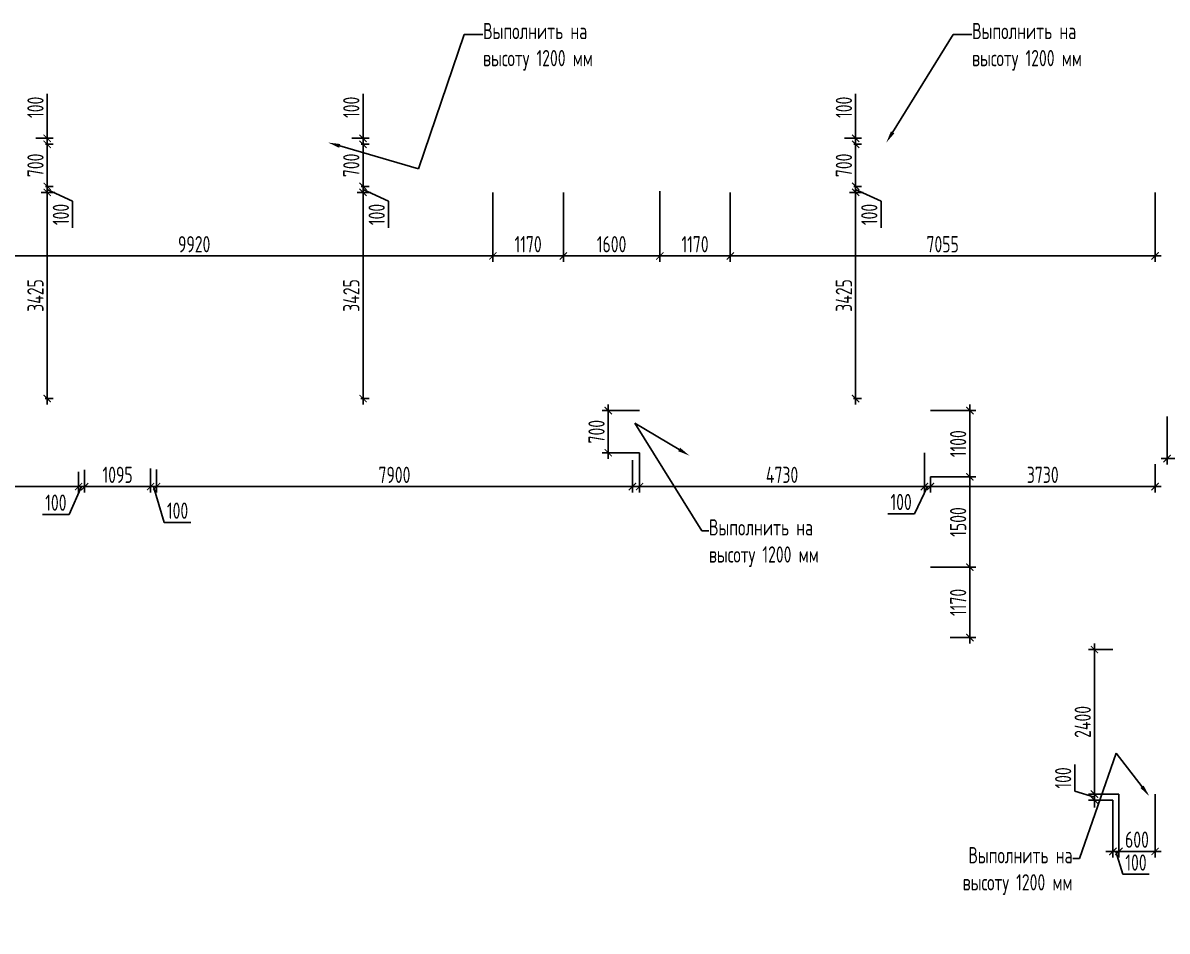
# Model space of a CAD drawing. Header units: millimetres. Extents: x -350007 to 535970, y -888 to 133718.
# Drawn here: x 362117 to 381120, y 66321 to 81405 of the extents above; entities that cross this region are included whole.
import ezdxf
from ezdxf import colors
from ezdxf.entities.mleader import LeaderData, LeaderLine
from ezdxf.math import Vec2, Vec3

# ---------------------------------------------------------------- set-up
doc = ezdxf.new("R2010")
doc.units = ezdxf.units.MM
doc.layers.add('АР_Размеры нов.', color=15, linetype='Continuous', lineweight=0)
doc.styles.add('ISOCPEUR', font='isocpeur.ttf', dxfattribs={"width": 0.7})
doc.styles.get("Standard").update_dxf_attribs({"font": 'arial.ttf'})
doc.dimstyles.new('R_100', dxfattribs={"dimtxt": 270, "dimasz": 120, "dimexe": 100, "dimexo": 0, "dimgap": 60, "dimtad": 1, "dimdec": 0, "dimrnd": 5, "dimzin": 0, "dimdsep": 46, "dimtxsty": 'ISOCPEUR', "dimblk": 'ARCHTICK', "dimcen": 0, "dimdle": 100, "dimclrd": 256, "dimclre": 256, "dimclrt": 256, "dimadec": 0, "dimazin": 0, "dimtfac": 2, "dimtdec": 0, "dimtofl": 0, "dimtmove": 1, "dimatfit": 3, "dimfxl": 1, "dimtvp": 3, "dimtolj": 1, "dimtzin": 0, "dimarcsym": 0})

# ---------------------------------------------------------------- blocks, each defined once
blk = doc.blocks.new('_ArchTick')
at = {"color": 0, "linetype": 'ByBlock', "const_width": 0.15}
blk.add_lwpolyline([(-0.5, -0.5), (0.5, 0.5)], dxfattribs=at)
blk = doc.blocks.new('*D2803')
at = {"layer": 'АР_Размеры нов.', "lineweight": -2, "ltscale": 100, "transparency": 16777216}
for p, q in [((382350, 75266), (382350, 74069)), ((381120, 74866), (381120, 74069)), ((381020, 74169), (382450, 74169))]:
    blk.add_line(p, q, dxfattribs=at)
at = {"layer": 'АР_Размеры нов.', "lineweight": -2, "ltscale": 100, "transparency": 16777216, "xscale": 120, "yscale": 120, "zscale": 120, "rotation": 180}
blk.add_blockref('_ArchTick', (381120, 74169), dxfattribs=at)
at = {"layer": 'АР_Размеры нов.', "lineweight": -2, "ltscale": 100, "transparency": 16777216, "xscale": 120, "yscale": 120, "zscale": 120}
blk.add_blockref('_ArchTick', (382350, 74169), dxfattribs=at)
at = {"layer": 'АР_Размеры нов.', "ltscale": 100, "transparency": 16777216, "insert": (381735, 74364), "char_height": 270, "attachment_point": 5, "style": 'ISOCPEUR'}
blk.add_mtext('\\A1;1230', dxfattribs=at)
blk = doc.blocks.new('*D7359')
at = {"layer": 'АР_Размеры нов.', "lineweight": -2, "transparency": 16777216}
for p, q in [((360002, 78590), (360002, 77434)), ((369923, 78590), (369923, 77434)), ((359902, 77534), (370023, 77534))]:
    blk.add_line(p, q, dxfattribs=at)
at = {"layer": 'АР_Размеры нов.', "lineweight": -2, "transparency": 16777216, "xscale": 120, "yscale": 120, "zscale": 120, "rotation": 180}
blk.add_blockref('_ArchTick', (360002, 77534), dxfattribs=at)
at = {"layer": 'АР_Размеры нов.', "lineweight": -2, "transparency": 16777216, "xscale": 120, "yscale": 120, "zscale": 120}
blk.add_blockref('_ArchTick', (369923, 77534), dxfattribs=at)
at = {"layer": 'АР_Размеры нов.', "transparency": 16777216, "insert": (364962, 77729), "char_height": 270, "attachment_point": 5, "style": 'ISOCPEUR'}
blk.add_mtext('\\A1;9920', dxfattribs=at)
blk = doc.blocks.new('*D7360')
at = {"layer": 'АР_Размеры нов.', "lineweight": -2, "transparency": 16777216}
for p, q in [((369923, 78590), (369923, 77434)), ((371093, 78590), (371093, 77434)), ((369823, 77534), (371193, 77534))]:
    blk.add_line(p, q, dxfattribs=at)
at = {"layer": 'АР_Размеры нов.', "lineweight": -2, "transparency": 16777216, "xscale": 120, "yscale": 120, "zscale": 120, "rotation": 180}
blk.add_blockref('_ArchTick', (369923, 77534), dxfattribs=at)
at = {"layer": 'АР_Размеры нов.', "lineweight": -2, "transparency": 16777216, "xscale": 120, "yscale": 120, "zscale": 120}
blk.add_blockref('_ArchTick', (371093, 77534), dxfattribs=at)
at = {"layer": 'АР_Размеры нов.', "transparency": 16777216, "insert": (370508, 77729), "char_height": 270, "attachment_point": 5, "style": 'ISOCPEUR'}
blk.add_mtext('\\A1;1170', dxfattribs=at)
blk = doc.blocks.new('*D7361')
at = {"layer": 'АР_Размеры нов.', "lineweight": -2, "transparency": 16777216}
for p, q in [((371093, 78590), (371093, 77434)), ((372695, 78610), (372695, 77434)), ((370993, 77534), (372795, 77534))]:
    blk.add_line(p, q, dxfattribs=at)
at = {"layer": 'АР_Размеры нов.', "lineweight": -2, "transparency": 16777216, "xscale": 120, "yscale": 120, "zscale": 120, "rotation": 180}
blk.add_blockref('_ArchTick', (371093, 77534), dxfattribs=at)
at = {"layer": 'АР_Размеры нов.', "lineweight": -2, "transparency": 16777216, "xscale": 120, "yscale": 120, "zscale": 120}
blk.add_blockref('_ArchTick', (372695, 77534), dxfattribs=at)
at = {"layer": 'АР_Размеры нов.', "transparency": 16777216, "insert": (371894, 77729), "char_height": 270, "attachment_point": 5, "style": 'ISOCPEUR'}
blk.add_mtext('\\A1;1600', dxfattribs=at)
blk = doc.blocks.new('*D7362')
at = {"layer": 'АР_Размеры нов.', "lineweight": -2, "transparency": 16777216}
for p, q in [((372695, 78610), (372695, 77434)), ((373865, 78590), (373865, 77434)), ((372595, 77534), (373965, 77534))]:
    blk.add_line(p, q, dxfattribs=at)
at = {"layer": 'АР_Размеры нов.', "lineweight": -2, "transparency": 16777216, "xscale": 120, "yscale": 120, "zscale": 120, "rotation": 180}
blk.add_blockref('_ArchTick', (372695, 77534), dxfattribs=at)
at = {"layer": 'АР_Размеры нов.', "lineweight": -2, "transparency": 16777216, "xscale": 120, "yscale": 120, "zscale": 120}
blk.add_blockref('_ArchTick', (373865, 77534), dxfattribs=at)
at = {"layer": 'АР_Размеры нов.', "transparency": 16777216, "insert": (373280, 77729), "char_height": 270, "attachment_point": 5, "style": 'ISOCPEUR'}
blk.add_mtext('\\A1;1170', dxfattribs=at)
blk = doc.blocks.new('*D7363')
at = {"layer": 'АР_Размеры нов.', "lineweight": -2, "transparency": 16777216}
for p, q in [((373865, 78590), (373865, 77434)), ((380920, 78590), (380920, 77434)), ((373765, 77534), (381020, 77534))]:
    blk.add_line(p, q, dxfattribs=at)
at = {"layer": 'АР_Размеры нов.', "lineweight": -2, "transparency": 16777216, "xscale": 120, "yscale": 120, "zscale": 120, "rotation": 180}
blk.add_blockref('_ArchTick', (373865, 77534), dxfattribs=at)
at = {"layer": 'АР_Размеры нов.', "lineweight": -2, "transparency": 16777216, "xscale": 120, "yscale": 120, "zscale": 120}
blk.add_blockref('_ArchTick', (380920, 77534), dxfattribs=at)
at = {"layer": 'АР_Размеры нов.', "transparency": 16777216, "insert": (377392, 77729), "char_height": 270, "attachment_point": 5, "style": 'ISOCPEUR'}
blk.add_mtext('\\A1;7055', dxfattribs=at)
blk = doc.blocks.new('*D9180')
at = {"layer": 'АР_Размеры нов.', "lineweight": -2, "transparency": 16777216}
for p, q in [((372360, 74264), (372360, 73604)), ((377090, 74265), (377090, 73604)), ((377190, 73704), (372260, 73704))]:
    blk.add_line(p, q, dxfattribs=at)
at = {"layer": 'АР_Размеры нов.', "lineweight": -2, "transparency": 16777216, "xscale": 120, "yscale": 120, "zscale": 120, "rotation": 180}
blk.add_blockref('_ArchTick', (372360, 73704), dxfattribs=at)
at = {"layer": 'АР_Размеры нов.', "lineweight": -2, "transparency": 16777216, "xscale": 120, "yscale": 120, "zscale": 120}
blk.add_blockref('_ArchTick', (377090, 73704), dxfattribs=at)
at = {"layer": 'АР_Размеры нов.', "transparency": 16777216, "insert": (374725, 73899), "char_height": 270, "attachment_point": 5, "style": 'ISOCPEUR'}
blk.add_mtext('\\A1;4730', dxfattribs=at)
blk = doc.blocks.new('*D9182')
at = {"layer": 'АР_Размеры нов.', "lineweight": -2, "transparency": 16777216}
for p, q in [((371839, 75066), (371839, 74166)), ((372360, 74966), (371739, 74966)), ((372360, 74266), (371739, 74266))]:
    blk.add_line(p, q, dxfattribs=at)
at = {"layer": 'АР_Размеры нов.', "lineweight": -2, "transparency": 16777216, "xscale": 120, "yscale": 120, "zscale": 120}
for p, rotation in [((371839, 74966), 90), ((371839, 74266), 270)]:
    blk.add_blockref('_ArchTick', p, dxfattribs=dict(at, rotation=rotation))
at = {"layer": 'АР_Размеры нов.', "transparency": 16777216, "insert": (371644, 74616), "char_height": 270, "attachment_point": 5, "rotation": 90, "style": 'ISOCPEUR'}
blk.add_mtext('\\A1;700', dxfattribs=at)
blk = doc.blocks.new('*D9190')
at = {"layer": 'АР_Размеры нов.', "lineweight": -2, "transparency": 16777216}
for p, q in [((355110, 74164), (355110, 73604)), ((363043, 73950), (363043, 73604)), ((355010, 73704), (363143, 73704))]:
    blk.add_line(p, q, dxfattribs=at)
at = {"layer": 'АР_Размеры нов.', "lineweight": -2, "transparency": 16777216, "xscale": 120, "yscale": 120, "zscale": 120, "rotation": 180}
blk.add_blockref('_ArchTick', (355110, 73704), dxfattribs=at)
at = {"layer": 'АР_Размеры нов.', "lineweight": -2, "transparency": 16777216, "xscale": 120, "yscale": 120, "zscale": 120}
blk.add_blockref('_ArchTick', (363043, 73704), dxfattribs=at)
at = {"layer": 'АР_Размеры нов.', "transparency": 16777216, "insert": (359076, 73899), "char_height": 270, "attachment_point": 5, "style": 'ISOCPEUR'}
blk.add_mtext('\\A1;7935', dxfattribs=at)
blk = doc.blocks.new('*D9191')
at = {"layer": 'АР_Размеры нов.', "lineweight": -2, "transparency": 16777216}
for p, q in [((363043, 73950), (363043, 73604)), ((363143, 73980), (363143, 73604)), ((363093, 73704), (362886, 73242)), ((363043, 73704), (362923, 73704)), ((363043, 73704), (363143, 73704)), ((363143, 73704), (363263, 73704)), ((362886, 73242), (362444, 73242))]:
    blk.add_line(p, q, dxfattribs=at)
at = {"layer": 'АР_Размеры нов.', "lineweight": -2, "transparency": 16777216, "xscale": 120, "yscale": 120, "zscale": 120}
blk.add_blockref('_ArchTick', (363043, 73704), dxfattribs=at)
at = {"layer": 'АР_Размеры нов.', "lineweight": -2, "transparency": 16777216, "xscale": 120, "yscale": 120, "zscale": 120, "rotation": 180}
blk.add_blockref('_ArchTick', (363143, 73704), dxfattribs=at)
at = {"layer": 'АР_Размеры нов.', "transparency": 16777216, "insert": (362665, 73437), "char_height": 270, "attachment_point": 5, "style": 'ISOCPEUR'}
blk.add_mtext('\\A1;100', dxfattribs=at)
blk = doc.blocks.new('*D9192')
at = {"layer": 'АР_Размеры нов.', "lineweight": -2, "transparency": 16777216}
for p, q in [((363143, 73980), (363143, 73604)), ((364237, 74007), (364237, 73604)), ((363043, 73704), (364337, 73704))]:
    blk.add_line(p, q, dxfattribs=at)
at = {"layer": 'АР_Размеры нов.', "lineweight": -2, "transparency": 16777216, "xscale": 120, "yscale": 120, "zscale": 120, "rotation": 180}
blk.add_blockref('_ArchTick', (363143, 73704), dxfattribs=at)
at = {"layer": 'АР_Размеры нов.', "lineweight": -2, "transparency": 16777216, "xscale": 120, "yscale": 120, "zscale": 120}
blk.add_blockref('_ArchTick', (364237, 73704), dxfattribs=at)
at = {"layer": 'АР_Размеры нов.', "transparency": 16777216, "insert": (363690, 73899), "char_height": 270, "attachment_point": 5, "style": 'ISOCPEUR'}
blk.add_mtext('\\A1;1095', dxfattribs=at)
blk = doc.blocks.new('*D9193')
at = {"layer": 'АР_Размеры нов.', "lineweight": -2, "transparency": 16777216}
for p, q in [((364237, 74007), (364237, 73604)), ((364337, 73988), (364337, 73604)), ((364237, 73704), (364117, 73704)), ((364237, 73704), (364337, 73704)), ((364287, 73704), (364466, 73109)), ((364337, 73704), (364457, 73704)), ((364466, 73109), (364907, 73109))]:
    blk.add_line(p, q, dxfattribs=at)
at = {"layer": 'АР_Размеры нов.', "lineweight": -2, "transparency": 16777216, "xscale": 120, "yscale": 120, "zscale": 120}
blk.add_blockref('_ArchTick', (364237, 73704), dxfattribs=at)
at = {"layer": 'АР_Размеры нов.', "lineweight": -2, "transparency": 16777216, "xscale": 120, "yscale": 120, "zscale": 120, "rotation": 180}
blk.add_blockref('_ArchTick', (364337, 73704), dxfattribs=at)
at = {"layer": 'АР_Размеры нов.', "transparency": 16777216, "insert": (364686, 73304), "char_height": 270, "attachment_point": 5, "style": 'ISOCPEUR'}
blk.add_mtext('\\A1;100', dxfattribs=at)
blk = doc.blocks.new('*D9194')
at = {"layer": 'АР_Размеры нов.', "lineweight": -2, "transparency": 16777216}
for p, q in [((372240, 74144), (372240, 73604)), ((364337, 73988), (364337, 73604)), ((364237, 73704), (372340, 73704))]:
    blk.add_line(p, q, dxfattribs=at)
at = {"layer": 'АР_Размеры нов.', "lineweight": -2, "transparency": 16777216, "xscale": 120, "yscale": 120, "zscale": 120, "rotation": 180}
blk.add_blockref('_ArchTick', (364337, 73704), dxfattribs=at)
at = {"layer": 'АР_Размеры нов.', "lineweight": -2, "transparency": 16777216, "xscale": 120, "yscale": 120, "zscale": 120}
blk.add_blockref('_ArchTick', (372240, 73704), dxfattribs=at)
at = {"layer": 'АР_Размеры нов.', "transparency": 16777216, "insert": (368288, 73899), "char_height": 270, "attachment_point": 5, "style": 'ISOCPEUR'}
blk.add_mtext('\\A1;7900', dxfattribs=at)
blk = doc.blocks.new('*D9195')
at = {"layer": 'АР_Размеры нов.', "lineweight": -2, "transparency": 16777216}
for p, q in [((377090, 74265), (377090, 73604)), ((377190, 73866), (377190, 73604)), ((377140, 73704), (376923, 73253)), ((377090, 73704), (376970, 73704)), ((377090, 73704), (377190, 73704)), ((377190, 73704), (377310, 73704)), ((376923, 73253), (376482, 73253))]:
    blk.add_line(p, q, dxfattribs=at)
at = {"layer": 'АР_Размеры нов.', "lineweight": -2, "transparency": 16777216, "xscale": 120, "yscale": 120, "zscale": 120}
blk.add_blockref('_ArchTick', (377090, 73704), dxfattribs=at)
at = {"layer": 'АР_Размеры нов.', "lineweight": -2, "transparency": 16777216, "xscale": 120, "yscale": 120, "zscale": 120, "rotation": 180}
blk.add_blockref('_ArchTick', (377190, 73704), dxfattribs=at)
at = {"layer": 'АР_Размеры нов.', "transparency": 16777216, "insert": (376702, 73448), "char_height": 270, "attachment_point": 5, "style": 'ISOCPEUR'}
blk.add_mtext('\\A1;100', dxfattribs=at)
blk = doc.blocks.new('*D9196')
at = {"layer": 'АР_Размеры нов.', "lineweight": -2, "transparency": 16777216}
for p, q in [((380920, 74076), (380920, 73604)), ((377190, 73866), (377190, 73604)), ((377090, 73704), (381020, 73704))]:
    blk.add_line(p, q, dxfattribs=at)
at = {"layer": 'АР_Размеры нов.', "lineweight": -2, "transparency": 16777216, "xscale": 120, "yscale": 120, "zscale": 120, "rotation": 180}
blk.add_blockref('_ArchTick', (377190, 73704), dxfattribs=at)
at = {"layer": 'АР_Размеры нов.', "lineweight": -2, "transparency": 16777216, "xscale": 120, "yscale": 120, "zscale": 120}
blk.add_blockref('_ArchTick', (380920, 73704), dxfattribs=at)
at = {"layer": 'АР_Размеры нов.', "transparency": 16777216, "insert": (379055, 73899), "char_height": 270, "attachment_point": 5, "style": 'ISOCPEUR'}
blk.add_mtext('\\A1;3730', dxfattribs=at)
blk = doc.blocks.new('*D9197')
at = {"layer": 'АР_Размеры нов.', "lineweight": -2, "transparency": 16777216}
for p, q in [((377844, 75066), (377844, 73766)), ((377190, 74966), (377944, 74966)), ((377190, 73866), (377944, 73866))]:
    blk.add_line(p, q, dxfattribs=at)
at = {"layer": 'АР_Размеры нов.', "lineweight": -2, "transparency": 16777216, "xscale": 120, "yscale": 120, "zscale": 120}
for p, rotation in [((377844, 74966), 90), ((377844, 73866), 270)]:
    blk.add_blockref('_ArchTick', p, dxfattribs=dict(at, rotation=rotation))
at = {"layer": 'АР_Размеры нов.', "transparency": 16777216, "insert": (377649, 74416), "char_height": 270, "attachment_point": 5, "rotation": 90, "style": 'ISOCPEUR'}
blk.add_mtext('\\A1;1100', dxfattribs=at)
blk = doc.blocks.new('*D9198')
at = {"layer": 'АР_Размеры нов.', "lineweight": -2, "transparency": 16777216}
for p, q in [((377844, 73966), (377844, 72266)), ((377190, 73866), (377944, 73866)), ((377190, 72366), (377944, 72366))]:
    blk.add_line(p, q, dxfattribs=at)
at = {"layer": 'АР_Размеры нов.', "lineweight": -2, "transparency": 16777216, "xscale": 120, "yscale": 120, "zscale": 120}
for p, rotation in [((377844, 73866), 90), ((377844, 72366), 270)]:
    blk.add_blockref('_ArchTick', p, dxfattribs=dict(at, rotation=rotation))
at = {"layer": 'АР_Размеры нов.', "transparency": 16777216, "insert": (377649, 73116), "char_height": 270, "attachment_point": 5, "rotation": 90, "style": 'ISOCPEUR'}
blk.add_mtext('\\A1;1500', dxfattribs=at)
blk = doc.blocks.new('*D9199')
at = {"layer": 'АР_Размеры нов.', "lineweight": -2, "transparency": 16777216}
for p, q in [((377844, 72466), (377844, 71096)), ((377190, 72366), (377944, 72366)), ((377516, 71196), (377944, 71196))]:
    blk.add_line(p, q, dxfattribs=at)
at = {"layer": 'АР_Размеры нов.', "lineweight": -2, "transparency": 16777216, "xscale": 120, "yscale": 120, "zscale": 120}
for p, rotation in [((377844, 72366), 90), ((377844, 71196), 270)]:
    blk.add_blockref('_ArchTick', p, dxfattribs=dict(at, rotation=rotation))
at = {"layer": 'АР_Размеры нов.', "transparency": 16777216, "insert": (377649, 71781), "char_height": 270, "attachment_point": 5, "rotation": 90, "style": 'ISOCPEUR'}
blk.add_mtext('\\A1;1170', dxfattribs=at)
blk = doc.blocks.new('*D11017')
at = {"layer": 'АР_Размеры нов.', "lineweight": -2, "transparency": 16777216}
for p, q in [((379913, 71096), (379913, 68497)), ((380220, 70996), (379813, 70996)), ((380320, 68597), (379813, 68597))]:
    blk.add_line(p, q, dxfattribs=at)
at = {"layer": 'АР_Размеры нов.', "lineweight": -2, "transparency": 16777216, "xscale": 120, "yscale": 120, "zscale": 120}
for p, rotation in [((379913, 70996), 90), ((379913, 68597), 270)]:
    blk.add_blockref('_ArchTick', p, dxfattribs=dict(at, rotation=rotation))
at = {"layer": 'АР_Размеры нов.', "transparency": 16777216, "insert": (379718, 69796), "char_height": 270, "attachment_point": 5, "rotation": 90, "style": 'ISOCPEUR'}
blk.add_mtext('\\A1;2400', dxfattribs=at)
blk = doc.blocks.new('*D14652')
at = {"layer": 'АР_Размеры нов.', "lineweight": -2, "transparency": 16777216}
for p, q in [((379588, 68644), (379588, 69086)), ((379913, 68547), (379588, 68644)), ((379913, 68597), (379913, 68717)), ((380320, 68597), (379813, 68597)), ((380220, 68497), (379813, 68497)), ((379913, 68597), (379913, 68497)), ((379913, 68497), (379913, 68377))]:
    blk.add_line(p, q, dxfattribs=at)
at = {"layer": 'АР_Размеры нов.', "lineweight": -2, "transparency": 16777216, "xscale": 120, "yscale": 120, "zscale": 120}
for p, rotation in [((379913, 68597), 270), ((379913, 68497), 90)]:
    blk.add_blockref('_ArchTick', p, dxfattribs=dict(at, rotation=rotation))
at = {"layer": 'АР_Размеры нов.', "transparency": 16777216, "insert": (379393, 68865), "char_height": 270, "attachment_point": 5, "rotation": 90, "style": 'ISOCPEUR'}
blk.add_mtext('\\A1;100', dxfattribs=at)
blk = doc.blocks.new('*D14653')
at = {"layer": 'АР_Размеры нов.', "lineweight": -2, "transparency": 16777216}
for p, q in [((380319, 68597), (380319, 67545)), ((380920, 68597), (380920, 67545)), ((381020, 67645), (380219, 67645))]:
    blk.add_line(p, q, dxfattribs=at)
at = {"layer": 'АР_Размеры нов.', "lineweight": -2, "transparency": 16777216, "xscale": 120, "yscale": 120, "zscale": 120, "rotation": 180}
blk.add_blockref('_ArchTick', (380319, 67645), dxfattribs=at)
at = {"layer": 'АР_Размеры нов.', "lineweight": -2, "transparency": 16777216, "xscale": 120, "yscale": 120, "zscale": 120}
blk.add_blockref('_ArchTick', (380920, 67645), dxfattribs=at)
at = {"layer": 'АР_Размеры нов.', "transparency": 16777216, "insert": (380619, 67840), "char_height": 270, "attachment_point": 5, "style": 'ISOCPEUR'}
blk.add_mtext('\\A1;600', dxfattribs=at)
blk = doc.blocks.new('*D14654')
at = {"layer": 'АР_Размеры нов.', "lineweight": -2, "transparency": 16777216}
for p, q in [((380220, 68497), (380220, 67545)), ((380319, 68597), (380319, 67545)), ((380220, 67645), (380100, 67645)), ((380319, 67645), (380220, 67645)), ((380269, 67645), (380383, 67265)), ((380319, 67645), (380439, 67645)), ((380383, 67265), (380824, 67265))]:
    blk.add_line(p, q, dxfattribs=at)
at = {"layer": 'АР_Размеры нов.', "lineweight": -2, "transparency": 16777216, "xscale": 120, "yscale": 120, "zscale": 120}
blk.add_blockref('_ArchTick', (380220, 67645), dxfattribs=at)
at = {"layer": 'АР_Размеры нов.', "lineweight": -2, "transparency": 16777216, "xscale": 120, "yscale": 120, "zscale": 120, "rotation": 180}
blk.add_blockref('_ArchTick', (380319, 67645), dxfattribs=at)
at = {"layer": 'АР_Размеры нов.', "transparency": 16777216, "insert": (380603, 67460), "char_height": 270, "attachment_point": 5, "style": 'ISOCPEUR'}
blk.add_mtext('\\A1;100', dxfattribs=at)
blk = doc.blocks.new('*D14657')
at = {"layer": 'АР_Размеры нов.', "lineweight": -2, "transparency": 16777216}
for p, q in [((362521, 78590), (362521, 79488)), ((362492, 79388), (362621, 79388)), ((362492, 78690), (362621, 78690))]:
    blk.add_line(p, q, dxfattribs=at)
at = {"layer": 'АР_Размеры нов.', "lineweight": -2, "transparency": 16777216, "xscale": 120, "yscale": 120, "zscale": 120}
for p, rotation in [((362521, 79388), 90), ((362521, 78690), 270)]:
    blk.add_blockref('_ArchTick', p, dxfattribs=dict(at, rotation=rotation))
at = {"layer": 'АР_Размеры нов.', "transparency": 16777216, "insert": (362326, 79039), "char_height": 270, "attachment_point": 5, "rotation": 90, "style": 'ISOCPEUR'}
blk.add_mtext('\\A1;700', dxfattribs=at)
blk = doc.blocks.new('*D14658')
at = {"layer": 'АР_Размеры нов.', "lineweight": -2, "transparency": 16777216}
for p, q in [((362521, 80224), (362521, 79488)), ((362334, 79488), (362621, 79488)), ((362521, 79488), (362521, 79608)), ((362521, 79388), (362521, 79488)), ((362492, 79388), (362621, 79388)), ((362521, 79388), (362521, 79268))]:
    blk.add_line(p, q, dxfattribs=at)
at = {"layer": 'АР_Размеры нов.', "lineweight": -2, "transparency": 16777216, "xscale": 120, "yscale": 120, "zscale": 120}
for p, rotation in [((362521, 79488), 270), ((362521, 79388), 90)]:
    blk.add_blockref('_ArchTick', p, dxfattribs=dict(at, rotation=rotation))
at = {"layer": 'АР_Размеры нов.', "transparency": 16777216, "insert": (362326, 80003), "char_height": 270, "attachment_point": 5, "rotation": 90, "style": 'ISOCPEUR'}
blk.add_mtext('\\A1;100', dxfattribs=at)
blk = doc.blocks.new('*D14659')
at = {"layer": 'АР_Размеры нов.', "lineweight": -2, "transparency": 16777216}
for p, q in [((362492, 78690), (362621, 78690)), ((362521, 78690), (362521, 78810)), ((362521, 78690), (362521, 78590)), ((362646, 78590), (362421, 78590)), ((362521, 78640), (362943, 78443)), ((362521, 78590), (362521, 78470)), ((362943, 78443), (362943, 78002))]:
    blk.add_line(p, q, dxfattribs=at)
at = {"layer": 'АР_Размеры нов.', "lineweight": -2, "transparency": 16777216, "xscale": 120, "yscale": 120, "zscale": 120}
for p, rotation in [((362521, 78690), 270), ((362521, 78590), 90)]:
    blk.add_blockref('_ArchTick', p, dxfattribs=dict(at, rotation=rotation))
at = {"layer": 'АР_Размеры нов.', "transparency": 16777216, "insert": (362748, 78223), "char_height": 270, "attachment_point": 5, "rotation": 90, "style": 'ISOCPEUR'}
blk.add_mtext('\\A1;100', dxfattribs=at)
blk = doc.blocks.new('*D14656')
at = {"layer": 'АР_Размеры нов.', "lineweight": -2, "transparency": 16777216}
for p, q in [((362521, 78690), (362521, 75066)), ((362646, 78590), (362421, 78590)), ((362487, 75166), (362621, 75166))]:
    blk.add_line(p, q, dxfattribs=at)
at = {"layer": 'АР_Размеры нов.', "lineweight": -2, "transparency": 16777216, "xscale": 120, "yscale": 120, "zscale": 120}
for p, rotation in [((362521, 78590), 90), ((362521, 75166), 270)]:
    blk.add_blockref('_ArchTick', p, dxfattribs=dict(at, rotation=rotation))
at = {"layer": 'АР_Размеры нов.', "transparency": 16777216, "insert": (362326, 76878), "char_height": 270, "attachment_point": 5, "rotation": 90, "style": 'ISOCPEUR'}
blk.add_mtext('\\A1;3425', dxfattribs=at)
blk = doc.blocks.new('*D14661')
at = {"layer": 'АР_Размеры нов.', "lineweight": -2, "transparency": 16777216}
for p, q in [((367766, 78590), (367766, 79488)), ((367737, 79388), (367866, 79388)), ((367737, 78690), (367866, 78690))]:
    blk.add_line(p, q, dxfattribs=at)
at = {"layer": 'АР_Размеры нов.', "lineweight": -2, "transparency": 16777216, "xscale": 120, "yscale": 120, "zscale": 120}
for p, rotation in [((367766, 79388), 90), ((367766, 78690), 270)]:
    blk.add_blockref('_ArchTick', p, dxfattribs=dict(at, rotation=rotation))
at = {"layer": 'АР_Размеры нов.', "transparency": 16777216, "insert": (367571, 79039), "char_height": 270, "attachment_point": 5, "rotation": 90, "style": 'ISOCPEUR'}
blk.add_mtext('\\A1;700', dxfattribs=at)
blk = doc.blocks.new('*D14662')
at = {"layer": 'АР_Размеры нов.', "lineweight": -2, "transparency": 16777216}
for p, q in [((367766, 80224), (367766, 79488)), ((367579, 79488), (367866, 79488)), ((367766, 79488), (367766, 79608)), ((367766, 79388), (367766, 79488)), ((367737, 79388), (367866, 79388)), ((367766, 79388), (367766, 79268))]:
    blk.add_line(p, q, dxfattribs=at)
at = {"layer": 'АР_Размеры нов.', "lineweight": -2, "transparency": 16777216, "xscale": 120, "yscale": 120, "zscale": 120}
for p, rotation in [((367766, 79488), 270), ((367766, 79388), 90)]:
    blk.add_blockref('_ArchTick', p, dxfattribs=dict(at, rotation=rotation))
at = {"layer": 'АР_Размеры нов.', "transparency": 16777216, "insert": (367571, 80003), "char_height": 270, "attachment_point": 5, "rotation": 90, "style": 'ISOCPEUR'}
blk.add_mtext('\\A1;100', dxfattribs=at)
blk = doc.blocks.new('*D14663')
at = {"layer": 'АР_Размеры нов.', "lineweight": -2, "transparency": 16777216}
for p, q in [((367737, 78690), (367866, 78690)), ((367766, 78690), (367766, 78810)), ((367766, 78690), (367766, 78590)), ((367890, 78590), (367666, 78590)), ((367766, 78640), (368188, 78443)), ((367766, 78590), (367766, 78470)), ((368188, 78443), (368188, 78002))]:
    blk.add_line(p, q, dxfattribs=at)
at = {"layer": 'АР_Размеры нов.', "lineweight": -2, "transparency": 16777216, "xscale": 120, "yscale": 120, "zscale": 120}
for p, rotation in [((367766, 78690), 270), ((367766, 78590), 90)]:
    blk.add_blockref('_ArchTick', p, dxfattribs=dict(at, rotation=rotation))
at = {"layer": 'АР_Размеры нов.', "transparency": 16777216, "insert": (367993, 78223), "char_height": 270, "attachment_point": 5, "rotation": 90, "style": 'ISOCPEUR'}
blk.add_mtext('\\A1;100', dxfattribs=at)
blk = doc.blocks.new('*D14660')
at = {"layer": 'АР_Размеры нов.', "lineweight": -2, "transparency": 16777216}
for p, q in [((367766, 78690), (367766, 75066)), ((367890, 78590), (367666, 78590)), ((367731, 75166), (367866, 75166))]:
    blk.add_line(p, q, dxfattribs=at)
at = {"layer": 'АР_Размеры нов.', "lineweight": -2, "transparency": 16777216, "xscale": 120, "yscale": 120, "zscale": 120}
for p, rotation in [((367766, 78590), 90), ((367766, 75166), 270)]:
    blk.add_blockref('_ArchTick', p, dxfattribs=dict(at, rotation=rotation))
at = {"layer": 'АР_Размеры нов.', "transparency": 16777216, "insert": (367571, 76878), "char_height": 270, "attachment_point": 5, "rotation": 90, "style": 'ISOCPEUR'}
blk.add_mtext('\\A1;3425', dxfattribs=at)
blk = doc.blocks.new('*D14665')
at = {"layer": 'АР_Размеры нов.', "lineweight": -2, "transparency": 16777216}
for p, q in [((375947, 78590), (375947, 79488)), ((375918, 79388), (376047, 79388)), ((375918, 78690), (376047, 78690))]:
    blk.add_line(p, q, dxfattribs=at)
at = {"layer": 'АР_Размеры нов.', "lineweight": -2, "transparency": 16777216, "xscale": 120, "yscale": 120, "zscale": 120}
for p, rotation in [((375947, 79388), 90), ((375947, 78690), 270)]:
    blk.add_blockref('_ArchTick', p, dxfattribs=dict(at, rotation=rotation))
at = {"layer": 'АР_Размеры нов.', "transparency": 16777216, "insert": (375752, 79039), "char_height": 270, "attachment_point": 5, "rotation": 90, "style": 'ISOCPEUR'}
blk.add_mtext('\\A1;700', dxfattribs=at)
blk = doc.blocks.new('*D14666')
at = {"layer": 'АР_Размеры нов.', "lineweight": -2, "transparency": 16777216}
for p, q in [((375947, 80224), (375947, 79488)), ((375760, 79488), (376047, 79488)), ((375947, 79488), (375947, 79608)), ((375947, 79388), (375947, 79488)), ((375918, 79388), (376047, 79388)), ((375947, 79388), (375947, 79268))]:
    blk.add_line(p, q, dxfattribs=at)
at = {"layer": 'АР_Размеры нов.', "lineweight": -2, "transparency": 16777216, "xscale": 120, "yscale": 120, "zscale": 120}
for p, rotation in [((375947, 79488), 270), ((375947, 79388), 90)]:
    blk.add_blockref('_ArchTick', p, dxfattribs=dict(at, rotation=rotation))
at = {"layer": 'АР_Размеры нов.', "transparency": 16777216, "insert": (375752, 80003), "char_height": 270, "attachment_point": 5, "rotation": 90, "style": 'ISOCPEUR'}
blk.add_mtext('\\A1;100', dxfattribs=at)
blk = doc.blocks.new('*D14667')
at = {"layer": 'АР_Размеры нов.', "lineweight": -2, "transparency": 16777216}
for p, q in [((375918, 78690), (376047, 78690)), ((375947, 78690), (375947, 78810)), ((375947, 78690), (375947, 78590)), ((376072, 78590), (375847, 78590)), ((375947, 78640), (376369, 78443)), ((375947, 78590), (375947, 78470)), ((376369, 78443), (376369, 78002))]:
    blk.add_line(p, q, dxfattribs=at)
at = {"layer": 'АР_Размеры нов.', "lineweight": -2, "transparency": 16777216, "xscale": 120, "yscale": 120, "zscale": 120}
for p, rotation in [((375947, 78690), 270), ((375947, 78590), 90)]:
    blk.add_blockref('_ArchTick', p, dxfattribs=dict(at, rotation=rotation))
at = {"layer": 'АР_Размеры нов.', "transparency": 16777216, "insert": (376174, 78223), "char_height": 270, "attachment_point": 5, "rotation": 90, "style": 'ISOCPEUR'}
blk.add_mtext('\\A1;100', dxfattribs=at)
blk = doc.blocks.new('*D14664')
at = {"layer": 'АР_Размеры нов.', "lineweight": -2, "transparency": 16777216}
for p, q in [((375947, 78690), (375947, 75066)), ((376072, 78590), (375847, 78590)), ((375912, 75166), (376047, 75166))]:
    blk.add_line(p, q, dxfattribs=at)
at = {"layer": 'АР_Размеры нов.', "lineweight": -2, "transparency": 16777216, "xscale": 120, "yscale": 120, "zscale": 120}
for p, rotation in [((375947, 78590), 90), ((375947, 75166), 270)]:
    blk.add_blockref('_ArchTick', p, dxfattribs=dict(at, rotation=rotation))
at = {"layer": 'АР_Размеры нов.', "transparency": 16777216, "insert": (375752, 76878), "char_height": 270, "attachment_point": 5, "rotation": 90, "style": 'ISOCPEUR'}
blk.add_mtext('\\A1;3425', dxfattribs=at)

msp = doc.modelspace()

# ---------------------------------------------------------------- dimensions: what is measured, and where the dimension line sits
at = {"layer": 'АР_Размеры нов.'}
for base, p1, p2, picture, middle in [((362521.5, 79488.5), (362492.4, 79388.5), (362334.4, 79488.5), '*D14658', (362537.8, 80002.9)), ((367766.2, 79488.5), (367737.1, 79388.5), (367579, 79488.5), '*D14662', (367782.4, 80002.9)), ((375947.3, 79488.5), (375918.2, 79388.5), (375760.2, 79488.5), '*D14666', (375963.6, 80002.9)), ((362521.5, 78590.3), (362492.4, 78690.3), (362645.7, 78590.3), '*D14659', (362943.4, 78383.4)), ((367766.2, 78590.3), (367737.1, 78690.3), (367890.4, 78590.3), '*D14663', (368188.1, 78383.4)), ((375947.3, 78590.3), (375918.2, 78690.3), (376071.5, 78590.3), '*D14667', (376369.3, 78383.4))]:
    dim = msp.add_linear_dim(base=base, p1=p1, p2=p2, angle=90, dimstyle='R_100', override={"dimpost": '\\X'}, dxfattribs=at)
    dim.commit()
    dim.dimension.update_dxf_attribs({"geometry": picture, "text_midpoint": middle, "dimtype": 160})
for base, p1, p2, picture, middle in [((362521.5, 79388.5), (362492.4, 78690.3), (362492.4, 79388.5), '*D14657', (362326.5, 79039.4)), ((367766.2, 79388.5), (367737.1, 78690.3), (367737.1, 79388.5), '*D14661', (367571.2, 79039.4)), ((375947.3, 79388.5), (375918.2, 78690.3), (375918.2, 79388.5), '*D14665', (375752.3, 79039.4)), ((362521.5, 75165.7), (362645.7, 78590.3), (362486.6, 75165.7), '*D14656', (362326.5, 76878)), ((367766.2, 75165.7), (367890.4, 78590.3), (367731.3, 75165.7), '*D14660', (367571.2, 76878)), ((375947.3, 75165.7), (376071.5, 78590.3), (375912.4, 75165.7), '*D14664', (375752.3, 76878)), ((371838.7, 74265.7), (372359.6, 74965.7), (372359.6, 74265.7), '*D9182', (371643.7, 74615.7)), ((377844.2, 73865.7), (377189.6, 74965.7), (377189.6, 73865.7), '*D9197', (377649.2, 74415.7)), ((377844.2, 72365.7), (377189.6, 73865.7), (377189.6, 72365.7), '*D9198', (377649.2, 73115.7)), ((377844.2, 71195.7), (377189.6, 72365.7), (377516.3, 71195.7), '*D9199', (377649.2, 71780.7)), ((379913.1, 68596.9), (380219.9, 70995.7), (380319.8, 68596.9), '*D11017', (379718.1, 69796.3)), ((379913.1, 68496.7), (380319.8, 68596.9), (380219.9, 68496.7), '*D14652', (379393.1, 68704.3))]:
    dim = msp.add_linear_dim(base=base, p1=p1, p2=p2, angle=90, dimstyle='R_100', override={"dimpost": '\\X'}, dxfattribs=at)
    dim.commit()
    dim.dimension.update_dxf_attribs({"geometry": picture, "text_midpoint": middle})
for base, p1, p2, picture, middle in [((369922.5, 77533.6), (360002.1, 78590.3), (369922.5, 78590.3), '*D7359', (364962.3, 77728.6)), ((371092.5, 77533.6), (369922.5, 78590.3), (371092.5, 78590.3), '*D7360', (370507.5, 77728.6)), ((372694.6, 77533.6), (371092.5, 78590.3), (372694.6, 78610.3), '*D7361', (371893.6, 77728.6)), ((373864.6, 77533.6), (372694.6, 78610.3), (373864.6, 78590.3), '*D7362', (373279.6, 77728.6)), ((380919.6, 77533.6), (373864.6, 78590.3), (380919.6, 78590.3), '*D7363', (377392.1, 77728.6)), ((363043.0943, 73704.4423), (355109.6145, 74164.4734), (363043.0943, 73950.1595), '*D9190', (359076.3544, 73899.4423)), ((372239.6145, 73704.4423), (364337.127, 73988.3298), (372239.6145, 74144.4734), '*D9194', (368288.3708, 73899.4423)), ((372359.6, 73704.4), (377089.6, 74265.1), (372359.6, 74264.5), '*D9180', (374724.6, 73899.4)), ((364237.1, 73704.4), (363143.1, 73980.1), (364237.1, 74007), '*D9192', (363690.1, 73899.4)), ((364337.1, 73704.4), (364237.1, 74007), (364337.1, 73988.3), '*D9193', (364525.6, 73304.4)), ((380919.6, 73704.4), (377189.6, 73865.7), (380919.6, 74076.2), '*D9196', (379054.6, 73899.4)), ((380318.8, 67645.3), (380919.8, 68596.9), (380318.8, 68596.9), '*D14653', (380619.3, 67840.3))]:
    dim = msp.add_linear_dim(base=base, p1=p1, p2=p2, dimstyle='R_100', override={"dimpost": '\\X'}, dxfattribs=at)
    dim.commit()
    dim.dimension.update_dxf_attribs({"geometry": picture, "text_midpoint": middle})
at = {"layer": 'АР_Размеры нов.', "ltscale": 100}
dim = msp.add_linear_dim(base=(382349.6, 74169.1), p1=(381119.6, 74865.7), p2=(382349.6, 75265.7), dimstyle='R_100', override={"dimpost": '\\X', "dimfxl": 2.5, "dimarcsym": 2}, dxfattribs=at)
dim.commit()
dim.dimension.update_dxf_attribs({"geometry": '*D2803', "text_midpoint": (381734.6, 74364.1)})
at = {"layer": 'АР_Размеры нов.'}
for base, p1, p2, picture, middle in [((377189.6, 73704.4), (377089.6, 74265.1), (377189.6, 73865.7), '*D9195', (376862.9, 73253.1)), ((363143.1, 73704.4), (363043.1, 73950.2), (363143.1, 73980.1), '*D9191', (362825.7, 73242)), ((380219.9, 67645.3), (380318.8, 68596.9), (380219.9, 68496.7), '*D14654', (380442.5, 67265.2))]:
    dim = msp.add_linear_dim(base=base, p1=p1, p2=p2, dimstyle='R_100', override={"dimpost": '\\X'}, dxfattribs=at)
    dim.commit()
    dim.dimension.update_dxf_attribs({"geometry": picture, "text_midpoint": middle, "dimtype": 160})

# ---------------------------------------------------------------- leaders
ml = msp.add_multileader_mtext('Standard', dxfattribs=at)
ml.set_content('{\\fISOCPEUR|b0|i0|c204|p34;\\H0.9x;\\W0.7;Выполнить на высоту \\fISOCPEUR|b0|i0|c0|p34;1200 \\fISOCPEUR|b0|i0|c204|p34;мм}', color=256)
ml.set_leader_properties()
ml.build(insert=Vec2(0, 0))
ml.multileader.update_dxf_attribs({"arrow_head_size": 200})
ctx = ml.context
ctx.base_point, ctx.char_height, ctx.arrow_head_size, ctx.plane_origin = Vec3(369757.2, 81214.3), 300, 200, Vec3(366300.8, 79438.1)
notes = []
notes.append((ctx, [(0, (1, 1, 0), (369448.3, 81214.3), (1, 0), 308.9, [(1, [(367187.1, 79417.2), (368687.7, 78982.6)], 0, [])])]))
ctx.mtext.insert, ctx.mtext.width, ctx.mtext.defined_height, ctx.mtext.flow_direction = Vec3(369759.2, 81404.8), 2104.827, 3647.1, 5
ml = msp.add_multileader_mtext('Standard', dxfattribs=at)
ml.set_content('{\\fISOCPEUR|b0|i0|c204|p34;\\H0.9x;\\W0.7;Выполнить на высоту \\fISOCPEUR|b0|i0|c0|p34;1200 \\fISOCPEUR|b0|i0|c204|p34;мм}', color=256)
ml.set_leader_properties()
ml.build(insert=Vec2(0, 0))
ml.multileader.update_dxf_attribs({"arrow_head_size": 200})
ctx = ml.context
ctx.base_point, ctx.char_height, ctx.arrow_head_size, ctx.plane_origin = Vec3(377878.3, 81214.3), 300, 200, Vec3(375569.9, 79438.1)
notes.append((ctx, [(0, (1, 1, 0), (377569.4, 81214.3), (1, 0), 308.9, [(0, [(376456.2, 79417.2)], 0, [])])]))
ctx.mtext.insert, ctx.mtext.width, ctx.mtext.defined_height, ctx.mtext.flow_direction = Vec3(377880.3, 81404.8), 2104.827, 3647.1, 5
ml = msp.add_multileader_mtext('Standard', dxfattribs=at)
ml.set_content('{\\fISOCPEUR|b0|i0|c204|p34;\\H0.9x;\\W0.7;Выполнить на высоту \\fISOCPEUR|b0|i0|c0|p34;1200 \\fISOCPEUR|b0|i0|c204|p34;мм}', color=256)
ml.set_leader_properties()
ml.build(insert=Vec2(0, 0))
ml.multileader.update_dxf_attribs({"arrow_head_size": 200})
ctx = ml.context
ctx.base_point, ctx.char_height, ctx.arrow_head_size, ctx.plane_origin = Vec3(373508.5, 72971.1), 300, 200, Vec3(369708.1, 71067.8)
notes.append((ctx, [(0, (1, 1, 0), (373394.4, 72971.1), (1, 0), 114.1, [(1, [(373187.5, 74218), (372280.9, 74758.8)], 0, [])])]))
ctx.mtext.insert, ctx.mtext.width, ctx.mtext.defined_height, ctx.mtext.flow_direction = Vec3(373510.5, 73161.6), 2104.827, 3647.1, 5
ml = msp.add_multileader_mtext('Standard', dxfattribs=at)
ml.set_content('{\\fISOCPEUR|b0|i0|c204|p34;\\H0.9x;\\W0.7;Выполнить на высоту \\fISOCPEUR|b0|i0|c0|p34;1200 \\fISOCPEUR|b0|i0|c204|p34;мм}', color=256)
ml.set_leader_properties()
ml.build(insert=Vec2(0, 0))
ml.multileader.update_dxf_attribs({"arrow_head_size": 200})
ctx = ml.context
ctx.base_point, ctx.char_height, ctx.arrow_head_size, ctx.plane_origin = Vec3(377733.1, 67526.5), 300, 200, Vec3(374979.5, 66000.4)
ctx.text_align_type = 2
notes.append((ctx, [(1, (1, 1, 0), (379665.7, 67526.5), (-1, 0), 114.1, [(1, [(380825.7, 68560.4), (380275.1, 69274.1)], 0, [])])]))
ctx.mtext.insert, ctx.mtext.width, ctx.mtext.defined_height, ctx.mtext.alignment, ctx.mtext.flow_direction = Vec3(379549.5, 67717), 2104.827, 3647.1, 3, 5
for ctx, leaders in notes:
    for number, flags, end, landing, length, lines in leaders:
        leader = LeaderData()
        leader.index, (leader.has_last_leader_line, leader.has_dogleg_vector, leader.attachment_direction) = number, flags
        leader.last_leader_point, leader.dogleg_vector, leader.dogleg_length = Vec3(end), Vec3(landing), length
        for number, points, colour, breaks in lines:
            line = LeaderLine()
            line.index, line.vertices, line.color, line.breaks = number, Vec3.list(points), colors.encode_raw_color(colour), breaks
            leader.lines.append(line)
        ctx.leaders.append(leader)

doc.saveas('drawing.dxf')
